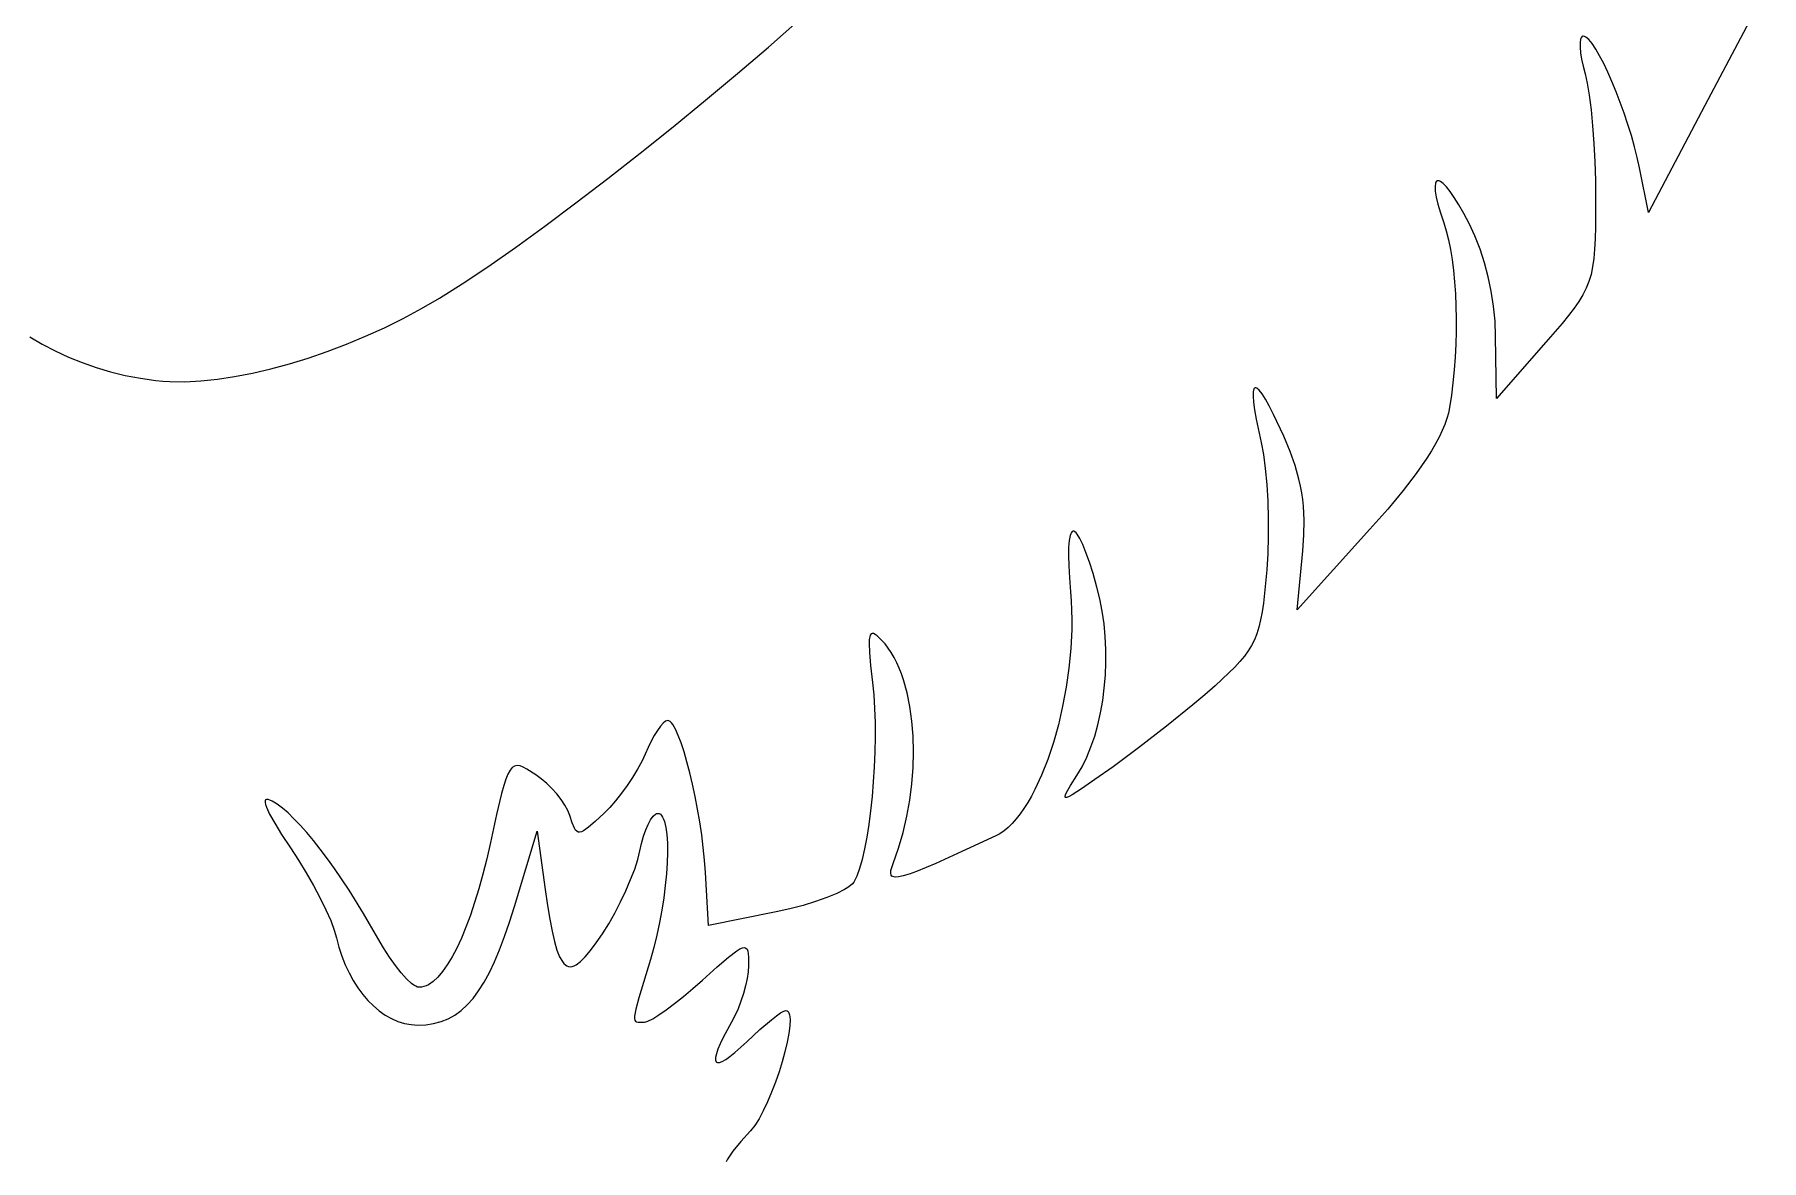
# Model space of a CAD drawing. Extents: x -29462 to 42578, y -23213 to 32194.
# Drawn here: x 22346 to 23357, y 29549 to 30208 of the extents above; entities that cross this region are included whole.
import ezdxf

# ---------------------------------------------------------------- set-up
doc = ezdxf.new("R2010")
doc.units = 0

msp = doc.modelspace()

# ---------------------------------------------------------------- linework, layer by layer
at = {"layer": 'Layer 1'}
for p, q in [((23357.4239, 30229.744365), (23324.2937, 30166.928865)), ((22775.712289, 30201.075987), (22793.014896, 30216.208542)), ((23252.103915, 30207.073291), (23251.754429, 30206.527555)), ((23252.531492, 30207.409035), (23252.103915, 30207.073291)), ((23253.0377, 30207.523465), (23252.531492, 30207.409035)), ((23253.753655, 30207.392372), (23253.0377, 30207.523465)), ((23254.535855, 30207.006276), (23253.753655, 30207.392372)), ((23256.280593, 30205.512182), (23254.535855, 30207.006276)), ((22757.589627, 30185.602731), (22775.712289, 30201.075987)), ((23251.169136, 30203.743607), (23251.15953, 30201.045237)), ((23251.15953, 30201.045237), (23251.449371, 30197.778609)), ((23251.482496, 30205.783148), (23251.169136, 30203.743607)), ((23251.449371, 30197.778609), (23252.034352, 30194.03429)), ((23251.754429, 30206.527555), (23251.482496, 30205.783148)), ((23258.235124, 30203.12739), (23256.280593, 30205.512182)), ((23260.362658, 30199.938107), (23258.235124, 30203.12739)), ((23262.626407, 30196.030542), (23260.362658, 30199.938107)), ((23252.034352, 30194.03429), (23252.910167, 30189.902853)), ((23252.910167, 30189.902853), (23254.07251, 30185.474865)), ((23264.98958, 30191.490902), (23262.626407, 30196.030542)), ((23267.415387, 30186.405395), (23264.98958, 30191.490902)), ((22738.881918, 30169.978989), (22757.589627, 30185.602731)), ((23254.07251, 30185.474865), (23255.340454, 30180.006797)), ((23255.340454, 30180.006797), (23256.519354, 30172.894229)), ((23269.867039, 30180.860227), (23267.415387, 30186.405395)), ((23272.307746, 30174.941609), (23269.867039, 30180.860227)), ((22719.82417, 30154.394979), (22738.881918, 30169.978989)), ((23256.519354, 30172.894229), (23257.583332, 30164.436351)), ((23274.700718, 30168.735745), (23272.307746, 30174.941609)), ((23277.009166, 30162.328845), (23274.700718, 30168.735745)), ((23324.2937, 30166.928865), (23291.1635, 30104.113365)), ((23257.583332, 30164.436351), (23258.506514, 30154.932352)), ((23279.1963, 30155.807117), (23277.009166, 30162.328845)), ((22700.651388, 30139.040919), (22719.82417, 30154.394979)), ((23258.506514, 30154.932352), (23259.263022, 30144.681425)), ((23281.22533, 30149.256766), (23279.1963, 30155.807117)), ((23283.059466, 30142.764003), (23281.22533, 30149.256766)), ((22681.598582, 30124.107027), (22700.651388, 30139.040919)), ((23259.263022, 30144.681425), (23259.826982, 30133.982757)), ((23284.66192, 30136.415033), (23283.059466, 30142.764003)), ((23285.9959, 30130.296065), (23284.66192, 30136.415033)), ((23259.826982, 30133.982757), (23260.172517, 30123.135541)), ((23291.1635, 30104.113365), (23285.9959, 30130.296065)), ((22662.900758, 30109.783521), (22681.598582, 30124.107027)), ((23166.442615, 30121.336028), (23166.198682, 30119.418953)), ((23166.198682, 30119.418953), (23166.348013, 30116.723161)), ((23166.348013, 30116.723161), (23166.910453, 30113.248106)), ((23166.705855, 30122.002717), (23166.442615, 30121.336028)), ((23167.05997, 30122.474931), (23166.705855, 30122.002717)), ((23167.502481, 30122.752739), (23167.05997, 30122.474931)), ((23168.030905, 30122.836208), (23167.502481, 30122.752739)), ((23168.642765, 30122.725408), (23168.030905, 30122.836208)), ((23169.335578, 30122.420405), (23168.642765, 30122.725408)), ((23170.954145, 30121.228068), (23169.335578, 30122.420405)), ((23172.866763, 30119.259741), (23170.954145, 30121.228068)), ((23175.053591, 30116.51597), (23172.866763, 30119.259741)), ((23177.494786, 30112.997302), (23175.053591, 30116.51597)), ((23260.172517, 30123.135541), (23260.27375, 30112.438965)), ((22644.792924, 30096.260617), (22662.900758, 30109.783521)), ((23166.910453, 30113.248106), (23167.905842, 30108.993244)), ((23167.905842, 30108.993244), (23169.354025, 30103.958027)), ((23180.170505, 30108.704281), (23177.494786, 30112.997302)), ((23183.060904, 30103.637454), (23180.170505, 30108.704281)), ((23260.27375, 30112.438965), (23260.150213, 30095.734416)), ((22627.510087, 30083.728533), (22644.792924, 30096.260617)), ((23169.354025, 30103.958027), (23171.274843, 30098.141911)), ((23171.274843, 30098.141911), (23172.740422, 30093.446837)), ((23186.146143, 30097.797365), (23183.060904, 30103.637454)), ((23189.568007, 30090.501362), (23186.146143, 30097.797365)), ((23260.150213, 30095.734416), (23259.976132, 30088.80977)), ((23172.740422, 30093.446837), (23174.045888, 30088.257406)), ((23174.045888, 30088.257406), (23175.189828, 30082.620423)), ((23192.595885, 30082.817779), (23189.568007, 30090.501362)), ((23259.976132, 30088.80977), (23259.672954, 30082.68007)), ((22611.287254, 30072.377487), (22627.510087, 30083.728533)), ((23175.189828, 30082.620423), (23176.170833, 30076.582694)), ((23176.170833, 30076.582694), (23176.987489, 30070.191024)), ((23195.215797, 30074.804592), (23192.595885, 30082.817779)), ((23259.200012, 30077.22771), (23258.516639, 30072.335086)), ((23259.672954, 30082.68007), (23259.200012, 30077.22771)), ((22596.359434, 30062.397696), (22611.287254, 30072.377487)), ((23176.987489, 30070.191024), (23177.638385, 30063.492219)), ((23197.413761, 30066.519777), (23195.215797, 30074.804592)), ((23199.175798, 30058.021311), (23197.413761, 30066.519777)), ((23257.58217, 30067.884594), (23256.355936, 30063.758627)), ((23258.516639, 30072.335086), (23257.58217, 30067.884594)), ((22582.961632, 30053.979379), (22596.359434, 30062.397696)), ((23177.638385, 30063.492219), (23178.12211, 30056.533083)), ((23178.12211, 30056.533083), (23178.437252, 30049.360423)), ((23200.487928, 30049.36717), (23199.175798, 30058.021311)), ((23252.865509, 30056.009855), (23250.519983, 30052.151838)), ((23254.797271, 30059.839583), (23252.865509, 30056.009855)), ((23256.355936, 30063.758627), (23254.797271, 30059.839583)), ((22561.702124, 30042.136454), (22572.458654, 30047.891873)), ((22572.458654, 30047.891873), (22582.961632, 30053.979379)), ((23178.437252, 30049.360423), (23178.582399, 30042.021045)), ((23201.33617, 30040.615329), (23200.487928, 30049.36717)), ((23247.720025, 30048.147929), (23244.42497, 30043.880522)), ((23250.519983, 30052.151838), (23247.720025, 30048.147929)), ((22539.65957, 30031.688849), (22550.749832, 30036.729866)), ((22550.749832, 30036.729866), (22561.702124, 30042.136454)), ((23178.582399, 30042.021045), (23178.55614, 30034.561752)), ((23201.706543, 30031.823765), (23201.33617, 30040.615329)), ((23240.59415, 30039.232012), (23231.16255, 30028.321265)), ((23244.42497, 30043.880522), (23240.59415, 30039.232012)), ((22343.063722, 30031.266249), (22350.332982, 30027.014774)), ((22350.332982, 30027.014774), (22357.857554, 30023.090171)), ((22517.296296, 30022.770504), (22528.489127, 30027.030148)), ((22528.489127, 30027.030148), (22539.65957, 30031.688849)), ((23178.357063, 30027.029351), (23177.983757, 30019.470647)), ((23178.55614, 30034.561752), (23178.357063, 30027.029351)), ((23202.22395, 29995.248365), (23201.706543, 30031.823765)), ((23231.16255, 30028.321265), (23202.22395, 29995.248365)), ((22357.857554, 30023.090171), (22365.627584, 30019.504764)), ((22365.627584, 30019.504764), (22373.63322, 30016.270877)), ((22373.63322, 30016.270877), (22381.864609, 30013.400834)), ((22484.161381, 30012.553341), (22495.074632, 30015.515358)), ((22495.074632, 30015.515358), (22506.138867, 30018.926659)), ((22506.138867, 30018.926659), (22517.296296, 30022.770504)), ((23177.983757, 30019.470647), (23177.434809, 30011.932446)), ((22381.864609, 30013.400834), (22390.311897, 30010.906958)), ((22390.311897, 30010.906958), (22398.965233, 30008.801575)), ((22398.965233, 30008.801575), (22407.814762, 30007.097007)), ((22407.814762, 30007.097007), (22416.850632, 30005.805579)), ((22416.850632, 30005.805579), (22420.896686, 30005.407837)), ((22420.896686, 30005.407837), (22425.088844, 30005.153809)), ((22425.088844, 30005.153809), (22433.882577, 30005.068522)), ((22433.882577, 30005.068522), (22443.174041, 30005.532976)), ((22443.174041, 30005.532976), (22452.905445, 30006.530427)), ((22452.905445, 30006.530427), (22463.018996, 30008.044133)), ((22463.018996, 30008.044133), (22473.456905, 30010.057352)), ((22473.456905, 30010.057352), (22484.161381, 30012.553341)), ((23177.434809, 30011.932446), (23176.708809, 30004.461552)), ((23059.704104, 29999.177055), (23059.630706, 29996.576721)), ((23059.630706, 29996.576721), (23059.887234, 29993.034249)), ((23060.102811, 30000.833991), (23059.704104, 29999.177055)), ((23060.422712, 30001.308291), (23060.102811, 30000.833991)), ((23060.82221, 30001.546268), (23060.422712, 30001.308291)), ((23061.300728, 30001.547767), (23060.82221, 30001.546268)), ((23061.857687, 30001.312628), (23061.300728, 30001.547767)), ((23063.204625, 30000.131809), (23061.857687, 30001.312628)), ((23064.858407, 29998.002553), (23063.204625, 30000.131809)), ((23066.814418, 29994.923599), (23064.858407, 29998.002553)), ((23069.068041, 29990.893688), (23066.814418, 29994.923599)), ((23175.804344, 29997.104772), (23174.720003, 29989.908911)), ((23176.708809, 30004.461552), (23175.804344, 29997.104772)), ((23059.887234, 29993.034249), (23060.478303, 29988.550898)), ((23060.478303, 29988.550898), (23061.408531, 29983.127928)), ((23071.614661, 29985.91156), (23069.068041, 29990.893688)), ((23077.568423, 29973.085611), (23071.614661, 29985.91156)), ((23174.069304, 29986.738227), (23173.142154, 29983.434564)), ((23174.720003, 29989.908911), (23174.069304, 29986.738227)), ((23061.408531, 29983.127928), (23064.304923, 29969.468171)), ((23170.436802, 29976.395673), (23168.647747, 29972.644134)), ((23171.933129, 29979.989765), (23170.436802, 29976.395673)), ((23173.142154, 29983.434564), (23171.933129, 29979.989765)), ((23064.304923, 29969.468171), (23065.644333, 29962.459842)), ((23081.256202, 29964.238466), (23077.568423, 29973.085611)), ((23084.224487, 29955.911252), (23081.256202, 29964.238466)), ((23164.169754, 29964.636084), (23161.469963, 29960.363261)), ((23166.56054, 29968.726989), (23164.169754, 29964.636084)), ((23168.647747, 29972.644134), (23166.56054, 29968.726989)), ((23065.644333, 29962.459842), (23066.74891, 29954.177599)), ((23066.74891, 29954.177599), (23067.604194, 29944.927692)), ((23086.505114, 29947.908248), (23084.224487, 29955.911252)), ((23161.469963, 29960.363261), (23155.121666, 29951.239239)), ((23067.604194, 29944.927692), (23068.195725, 29935.016371)), ((23087.397504, 29943.967163), (23086.505114, 29947.908248)), ((23088.129918, 29940.033736), (23087.397504, 29943.967163)), ((23155.121666, 29951.239239), (23147.472244, 29941.289673)), ((23068.195725, 29935.016371), (23068.509045, 29924.749888)), ((23088.706336, 29936.083502), (23088.129918, 29940.033736)), ((23089.130736, 29932.091996), (23088.706336, 29936.083502)), ((23147.472244, 29941.289673), (23138.478292, 29930.449314)), ((23068.509045, 29924.749888), (23068.529695, 29914.434493)), ((23089.539402, 29923.887308), (23089.130736, 29932.091996)), ((23089.387752, 29915.223953), (23089.539402, 29923.887308)), ((23138.478292, 29930.449314), (23128.096403, 29918.652911)), ((22952.430385, 29914.981396), (22951.88955, 29912.134539)), ((22952.781242, 29916.006605), (22952.430385, 29914.981396)), ((22953.184283, 29916.766078), (22952.781242, 29916.006605)), ((22953.638428, 29917.259623), (22953.184283, 29916.766078)), ((22954.142593, 29917.487046), (22953.638428, 29917.259623)), ((22954.695698, 29917.448155), (22954.142593, 29917.487046)), ((22955.296662, 29917.142758), (22954.695698, 29917.448155)), ((22955.944402, 29916.570662), (22955.296662, 29917.142758)), ((22956.637838, 29915.731675), (22955.944402, 29916.570662)), ((22958.15747, 29913.252254), (22956.637838, 29915.731675)), ((23068.529695, 29914.434493), (23068.243214, 29904.376437)), ((23128.096403, 29918.652911), (23085.377403, 29871.340511)), ((23088.707623, 29905.906211), (23089.387752, 29915.223953)), ((22951.57043, 29908.227049), (22951.481678, 29903.260467)), ((22951.88955, 29912.134539), (22951.57043, 29908.227049)), ((22959.846905, 29909.702955), (22958.15747, 29913.252254)), ((22961.697492, 29905.082239), (22959.846905, 29909.702955)), ((22963.700579, 29899.388563), (22961.697492, 29905.082239)), ((23068.243214, 29904.376437), (23067.635143, 29894.881971)), ((23085.377403, 29871.340511), (23088.707623, 29905.906211)), ((22951.481678, 29903.260467), (22951.631945, 29897.236332)), ((22951.631945, 29897.236332), (22952.029882, 29890.156187)), ((22965.847513, 29892.620387), (22963.700579, 29899.388563)), ((23067.635143, 29894.881971), (23066.342827, 29881.166147)), ((22952.029882, 29890.156187), (22952.684143, 29882.021571)), ((22968.129643, 29884.776171), (22965.847513, 29892.620387)), ((22969.874651, 29877.784726), (22968.129643, 29884.776171)), ((22952.684143, 29882.021571), (22953.088617, 29876.625772)), ((22953.088617, 29876.625772), (22953.33503, 29871.1469)), ((22971.266002, 29870.581834), (22969.874651, 29877.784726)), ((23065.649627, 29875.364895), (23064.87983, 29870.166169)), ((23066.342827, 29881.166147), (23065.649627, 29875.364895)), ((22953.33503, 29871.1469), (22953.427747, 29865.599228)), ((22953.427747, 29865.599228), (22953.371131, 29859.997025)), ((22972.308706, 29863.215391), (22971.266002, 29870.581834)), ((22973.007771, 29855.733293), (22972.308706, 29863.215391)), ((23063.99951, 29865.493536), (23062.974739, 29861.270559)), ((23064.87983, 29870.166169), (23063.99951, 29865.493536)), ((22834.808358, 29854.002268), (22834.719893, 29851.980529)), ((22835.028085, 29855.55816), (22834.808358, 29854.002268)), ((22835.383473, 29856.668871), (22835.028085, 29855.55816)), ((22835.87892, 29857.355066), (22835.383473, 29856.668871)), ((22836.518825, 29857.637412), (22835.87892, 29857.355066)), ((22837.307586, 29857.536572), (22836.518825, 29857.637412)), ((22838.249602, 29857.073213), (22837.307586, 29857.536572)), ((22839.349271, 29856.267999), (22838.249602, 29857.073213)), ((22842.039163, 29853.714671), (22839.349271, 29856.267999)), ((22844.033473, 29851.477375), (22842.039163, 29853.714671)), ((22953.371131, 29859.997025), (22952.827357, 29848.68611)), ((22973.368208, 29848.183436), (22973.007771, 29855.733293)), ((23060.356138, 29853.867833), (23058.694454, 29850.535215)), ((23061.771591, 29857.420803), (23060.356138, 29853.867833)), ((23062.974739, 29861.270559), (23061.771591, 29857.420803)), ((22834.719893, 29851.980529), (22834.919156, 29846.456853)), ((22834.919156, 29846.456853), (22835.590685, 29838.821808)), ((22845.917684, 29849.024577), (22844.033473, 29851.477375)), ((22847.691308, 29846.365878), (22845.917684, 29849.024577)), ((22849.353852, 29843.51088), (22847.691308, 29846.365878)), ((22850.904826, 29840.469187), (22849.353852, 29843.51088)), ((22952.827357, 29848.68611), (22951.738618, 29837.328324)), ((22973.395026, 29840.613716), (22973.368208, 29848.183436)), ((23054.496686, 29844.225292), (23051.892748, 29841.095116)), ((23056.752613, 29847.346513), (23054.496686, 29844.225292)), ((23058.694454, 29850.535215), (23056.752613, 29847.346513)), ((22835.590685, 29838.821808), (22836.699293, 29828.910071)), ((22852.343739, 29837.250399), (22850.904826, 29840.469187)), ((22853.670101, 29833.86412), (22852.343739, 29837.250399)), ((22854.88342, 29830.319951), (22853.670101, 29833.86412)), ((22951.738618, 29837.328324), (22950.139825, 29826.037833)), ((22972.467843, 29825.606271), (22973.093235, 29833.072029)), ((22973.093235, 29833.072029), (22973.395026, 29840.613716)), ((23045.50513, 29834.502163), (23037.318343, 29826.956171)), ((23048.906871, 29837.879552), (23045.50513, 29834.502163)), ((23051.892748, 29841.095116), (23048.906871, 29837.879552)), ((22836.699293, 29828.910071), (22837.41577, 29821.55096)), ((22856.96897, 29822.796353), (22854.88342, 29830.319951)), ((22858.596462, 29814.756422), (22856.96897, 29822.796353)), ((22950.139825, 29826.037833), (22948.065889, 29814.928803)), ((22971.523861, 29818.264338), (22972.467843, 29825.606271)), ((23037.318343, 29826.956171), (23031.311475, 29821.695936)), ((22837.41577, 29821.55096), (22837.897705, 29813.684174)), ((22837.897705, 29813.684174), (22838.155406, 29805.419902)), ((22859.761971, 29806.276976), (22858.596462, 29814.756422)), ((22948.065889, 29814.928803), (22945.551719, 29804.115402)), ((22970.266297, 29811.094126), (22971.523861, 29818.264338)), ((23024.399041, 29815.856188), (23008.835755, 29803.215358)), ((23031.311475, 29821.695936), (23024.399041, 29815.856188)), ((22712.453751, 29803.183995), (22710.698739, 29800.76499)), ((22714.074618, 29805.012987), (22712.453751, 29803.183995)), ((22715.506628, 29806.170284), (22714.074618, 29805.012987)), ((22716.134712, 29806.47152), (22715.506628, 29806.170284)), ((22716.695063, 29806.574201), (22716.134712, 29806.47152)), ((22717.382837, 29806.424323), (22716.695063, 29806.574201)), ((22718.101095, 29805.982823), (22717.382837, 29806.424323)), ((22718.846809, 29805.261897), (22718.101095, 29805.982823)), ((22719.616949, 29804.273742), (22718.846809, 29805.261897)), ((22721.218396, 29801.544541), (22719.616949, 29804.273742)), ((22838.155406, 29805.419902), (22838.199179, 29796.868332)), ((22860.46157, 29797.434833), (22859.761971, 29806.276976)), ((22945.551719, 29804.115402), (22942.632227, 29793.711796)), ((22966.830465, 29797.460449), (22968.700162, 29804.143531)), ((22968.700162, 29804.143531), (22970.266297, 29811.094126)), ((23008.835755, 29803.215358), (22992.585038, 29790.588085)), ((22707.005147, 29794.483673), (22705.175996, 29790.784727)), ((22708.8643, 29797.837655), (22707.005147, 29794.483673)), ((22710.698739, 29800.76499), (22708.8643, 29797.837655)), ((22722.881204, 29797.892801), (22721.218396, 29801.544541)), ((22724.581143, 29793.416103), (22722.881204, 29797.892801)), ((22726.293984, 29788.212028), (22724.581143, 29793.416103)), ((22838.199179, 29796.868332), (22838.039332, 29788.139654)), ((22860.691335, 29788.30681), (22860.46157, 29797.434833)), ((22942.632227, 29793.711796), (22939.342322, 29783.832152)), ((22964.662215, 29791.092776), (22966.830465, 29797.460449)), ((22701.466842, 29782.561394), (22699.008345, 29778.004179)), ((22703.431563, 29786.822501), (22701.466842, 29782.561394)), ((22705.175996, 29790.784727), (22703.431563, 29786.822501)), ((22727.995495, 29782.378159), (22726.293984, 29788.212028)), ((22729.661447, 29776.012076), (22727.995495, 29782.378159)), ((22838.039332, 29788.139654), (22837.686173, 29779.344056)), ((22860.447339, 29778.969725), (22860.691335, 29788.30681)), ((22939.342322, 29783.832152), (22935.716917, 29774.590635)), ((22959.450094, 29779.495241), (22962.200422, 29785.088408)), ((22962.200422, 29785.088408), (22964.662215, 29791.092776)), ((22992.585038, 29790.588085), (22977.603443, 29779.528771)), ((22621.920701, 29772.249164), (22620.69133, 29768.433947)), ((22623.129102, 29775.244143), (22621.920701, 29772.249164)), ((22624.355013, 29777.476668), (22623.129102, 29775.244143)), ((22625.636916, 29779.004526), (22624.355013, 29777.476668)), ((22627.013293, 29779.8855), (22625.636916, 29779.004526)), ((22628.522626, 29780.177375), (22627.013293, 29779.8855)), ((22630.203394, 29779.937936), (22628.522626, 29780.177375)), ((22632.094081, 29779.224967), (22630.203394, 29779.937936)), ((22634.233167, 29778.096253), (22632.094081, 29779.224967)), ((22639.410463, 29774.822731), (22634.233167, 29778.096253)), ((22642.640887, 29772.485724), (22639.410463, 29774.822731)), ((22645.822208, 29769.769544), (22642.640887, 29772.485724)), ((22696.155046, 29773.291419), (22693.005922, 29768.563676)), ((22699.008345, 29778.004179), (22696.155046, 29773.291419)), ((22731.267608, 29769.211361), (22729.661447, 29776.012076)), ((22837.686173, 29779.344056), (22837.150008, 29770.591728)), ((22859.725657, 29769.500394), (22860.447339, 29778.969725)), ((22935.716917, 29774.590635), (22931.79092, 29766.101415)), ((22952.650115, 29768.476322), (22956.416243, 29774.361171)), ((22956.416243, 29774.361171), (22959.450094, 29779.495241)), ((22966.949297, 29771.968403), (22959.037141, 29766.493188)), ((22977.603443, 29779.528771), (22966.949297, 29771.968403)), ((22619.402507, 29763.740708), (22616.492578, 29751.489023)), ((22620.69133, 29768.433947), (22619.402507, 29763.740708)), ((22648.873273, 29766.772125), (22645.822208, 29769.769544)), ((22651.712932, 29763.5914), (22648.873273, 29766.772125)), ((22654.260032, 29760.325304), (22651.712932, 29763.5914)), ((22689.659946, 29763.961511), (22686.216094, 29759.625485)), ((22693.005922, 29768.563676), (22689.659946, 29763.961511)), ((22732.789749, 29762.073596), (22731.267608, 29769.211361)), ((22734.203639, 29754.696361), (22732.789749, 29762.073596)), ((22836.441145, 29761.992858), (22835.569892, 29753.657636)), ((22837.150008, 29770.591728), (22836.441145, 29761.992858)), ((22858.522362, 29759.975635), (22859.725657, 29769.500394)), ((22929.72611, 29762.174592), (22927.599243, 29758.478655)), ((22931.79092, 29766.101415), (22929.72611, 29762.174592)), ((22949.479442, 29762.030438), (22949.655876, 29762.959306)), ((22949.561267, 29761.740508), (22949.479442, 29762.030438)), ((22949.655876, 29762.959306), (22950.262076, 29764.34781)), ((22950.262076, 29764.34781), (22952.650115, 29768.476322)), ((22951.812882, 29762.070148), (22950.52953, 29761.579008)), ((22953.639658, 29763.048324), (22951.812882, 29762.070148)), ((22959.037141, 29766.493188), (22953.639658, 29763.048324)), ((22480.859503, 29759.49377), (22480.837907, 29758.586229)), ((22480.837907, 29758.586229), (22481.090506, 29757.362617)), ((22481.155008, 29760.086077), (22480.859503, 29759.49377)), ((22481.090506, 29757.362617), (22481.617588, 29755.822096)), ((22481.724133, 29760.363989), (22481.155008, 29760.086077)), ((22481.617588, 29755.822096), (22483.496347, 29751.786973)), ((22482.566592, 29760.328343), (22481.724133, 29760.363989)), ((22483.682098, 29759.979978), (22482.566592, 29760.328343)), ((22483.496347, 29751.786973), (22486.476481, 29746.474158)), ((22485.070363, 29759.319731), (22483.682098, 29759.979978)), ((22487.913849, 29757.574035), (22485.070363, 29759.319731)), ((22490.992549, 29755.265286), (22487.913849, 29757.574035)), ((22494.285244, 29752.420879), (22490.992549, 29755.265286)), ((22497.770716, 29749.068212), (22494.285244, 29752.420879)), ((22656.433422, 29757.071771), (22654.260032, 29760.325304)), ((22658.151949, 29753.928735), (22656.433422, 29757.071771)), ((22659.334463, 29750.994131), (22658.151949, 29753.928735)), ((22679.430663, 29752.314101), (22674.272421, 29747.511009)), ((22682.773342, 29755.696162), (22679.430663, 29752.314101)), ((22686.216094, 29759.625485), (22682.773342, 29755.696162)), ((22708.126539, 29750.463372), (22709.497119, 29751.750594)), ((22709.497119, 29751.750594), (22710.152557, 29752.08558)), ((22710.152557, 29752.08558), (22710.781063, 29752.199731)), ((22710.781063, 29752.199731), (22711.622785, 29752.05847)), ((22711.622785, 29752.05847), (22712.39623, 29751.642133)), ((22735.485048, 29747.177238), (22734.203639, 29754.696361)), ((22835.569892, 29753.657636), (22834.546555, 29745.69625)), ((22856.833529, 29750.472266), (22858.522362, 29759.975635)), ((22923.176796, 29751.836525), (22920.889944, 29748.918872)), ((22925.414684, 29755.027876), (22923.176796, 29751.836525)), ((22927.599243, 29758.478655), (22925.414684, 29755.027876)), ((22949.761189, 29761.568055), (22949.561267, 29761.740508)), ((22950.52953, 29761.579008), (22949.761189, 29761.568055)), ((22486.476481, 29746.474158), (22490.560287, 29739.876945)), ((22501.427748, 29745.23468), (22497.770716, 29749.068212)), ((22505.23512, 29740.947679), (22501.427748, 29745.23468)), ((22616.492578, 29751.489023), (22612.883063, 29735.031831)), ((22626.950563, 29697.652731), (22640.271463, 29741.692231)), ((22640.271463, 29741.692231), (22644.979863, 29707.528431)), ((22660.777444, 29746.614471), (22659.334463, 29750.994131)), ((22662.075246, 29743.506587), (22660.777444, 29746.614471)), ((22662.740114, 29742.433733), (22662.075246, 29743.506587)), ((22663.453178, 29741.683828), (22662.740114, 29742.433733)), ((22664.242602, 29741.258542), (22663.453178, 29741.683828)), ((22667.350675, 29741.947078), (22666.163187, 29741.388498)), ((22668.727179, 29742.836951), (22667.350675, 29741.947078)), ((22670.320861, 29744.059784), (22668.727179, 29742.836951)), ((22674.272421, 29747.511009), (22670.320861, 29744.059784)), ((22702.621486, 29738.743803), (22703.916796, 29742.47828)), ((22703.916796, 29742.47828), (22705.294195, 29745.736706)), ((22705.294195, 29745.736706), (22706.711504, 29748.428573)), ((22706.711504, 29748.428573), (22708.126539, 29750.463372)), ((22712.39623, 29751.642133), (22713.10195, 29750.961892)), ((22713.10195, 29750.961892), (22713.740497, 29750.028916)), ((22713.740497, 29750.028916), (22714.312424, 29748.854375)), ((22714.312424, 29748.854375), (22714.818282, 29747.44944)), ((22714.818282, 29747.44944), (22715.634001, 29743.99307)), ((22715.634001, 29743.99307), (22716.192072, 29739.749168)), ((22736.609745, 29739.61381), (22735.485048, 29747.177238)), ((22834.546555, 29745.69625), (22833.381442, 29738.218889)), ((22854.655232, 29741.067104), (22856.833529, 29750.472266)), ((22913.779236, 29741.950816), (22911.340162, 29740.270667)), ((22916.1868, 29743.961747), (22913.779236, 29741.950816)), ((22918.55849, 29746.289189), (22916.1868, 29743.961747)), ((22920.889944, 29748.918872), (22918.55849, 29746.289189)), ((22490.560287, 29739.876945), (22495.750063, 29731.988631)), ((22495.750063, 29731.988631), (22500.405417, 29724.816058)), ((22509.171614, 29736.234606), (22505.23512, 29740.947679)), ((22513.216013, 29731.122856), (22509.171614, 29736.234606)), ((22612.883063, 29735.031831), (22610.723749, 29725.571236)), ((22665.13655, 29741.159542), (22664.242602, 29741.258542)), ((22666.163187, 29741.388498), (22665.13655, 29741.159542)), ((22700.445863, 29730.208731), (22701.450448, 29734.623784)), ((22701.450448, 29734.623784), (22702.621486, 29738.743803)), ((22716.192072, 29739.749168), (22716.496912, 29734.807096)), ((22716.496912, 29734.807096), (22716.55294, 29729.256217)), ((22737.5535, 29732.103656), (22736.609745, 29739.61381)), ((22738.292083, 29724.74436), (22737.5535, 29732.103656)), ((22833.381442, 29738.218889), (22832.084861, 29731.335741)), ((22848.814543, 29722.858671), (22851.983545, 29731.836967)), ((22851.983545, 29731.836967), (22854.655232, 29741.067104)), ((22908.873943, 29738.935571), (22889.058906, 29729.750542)), ((22911.340162, 29740.270667), (22908.873943, 29738.935571)), ((22500.405417, 29724.816058), (22504.91648, 29717.380512)), ((22517.347098, 29725.639826), (22513.216013, 29731.122856)), ((22521.54365, 29719.812911), (22517.347098, 29725.639826)), ((22610.723749, 29725.571236), (22608.454459, 29716.566007)), ((22697.35762, 29719.581092), (22699.205886, 29725.252477)), ((22699.205886, 29725.252477), (22700.445863, 29730.208731)), ((22716.364572, 29723.185893), (22715.936226, 29716.685489)), ((22716.55294, 29729.256217), (22716.364572, 29723.185893)), ((22738.801263, 29717.633501), (22738.292083, 29724.74436)), ((22830.667118, 29725.156997), (22829.138521, 29719.792845)), ((22832.084861, 29731.335741), (22830.667118, 29725.156997)), ((22847.995756, 29720.561081), (22848.814543, 29722.858671)), ((22873.755216, 29722.882254), (22862.465431, 29718.197397)), ((22889.058906, 29729.750542), (22873.755216, 29722.882254)), ((22504.91648, 29717.380512), (22509.17225, 29709.897913)), ((22530.048285, 29707.237012), (22521.54365, 29719.812911)), ((22608.454459, 29716.566007), (22606.085811, 29708.037532)), ((22692.194648, 29706.889743), (22694.990671, 29713.39378)), ((22694.990671, 29713.39378), (22697.35762, 29719.581092)), ((22715.936226, 29716.685489), (22715.272319, 29709.844365)), ((22740.523993, 29686.513001), (22738.801263, 29717.633501)), ((22825.789993, 29711.949071), (22824.982976, 29710.935599)), ((22827.509377, 29715.353473), (22825.789993, 29711.949071)), ((22829.138521, 29719.792845), (22827.509377, 29715.353473)), ((22847.378835, 29717.070229), (22847.49646, 29718.626046)), ((22847.705063, 29715.910294), (22847.378835, 29717.070229)), ((22847.49646, 29718.626046), (22847.995756, 29720.561081)), ((22848.054053, 29715.483991), (22847.705063, 29715.910294)), ((22848.537324, 29715.162906), (22848.054053, 29715.483991)), ((22849.937797, 29714.844728), (22848.537324, 29715.162906)), ((22851.968665, 29714.972424), (22849.937797, 29714.844728)), ((22854.692105, 29715.562658), (22851.968665, 29714.972424)), ((22858.170301, 29716.632095), (22854.692105, 29715.562658)), ((22862.465431, 29718.197397), (22858.170301, 29716.632095)), ((22509.17225, 29709.897913), (22513.061725, 29702.584181)), ((22513.061725, 29702.584181), (22516.473906, 29695.655236)), ((22538.560171, 29693.614329), (22530.048285, 29707.237012)), ((22606.085811, 29708.037532), (22603.628422, 29700.007197)), ((22644.979863, 29707.528431), (22646.316003, 29698.284683)), ((22689.059158, 29700.268187), (22692.194648, 29706.889743)), ((22714.377269, 29702.751885), (22713.255493, 29695.497411)), ((22715.272319, 29709.844365), (22714.377269, 29702.751885)), ((22809.964124, 29702.867093), (22803.362411, 29700.518511)), ((22815.694696, 29705.256399), (22809.964124, 29702.867093)), ((22820.367169, 29707.614468), (22815.694696, 29705.256399)), ((22822.248195, 29708.759303), (22820.367169, 29707.614468)), ((22823.794587, 29709.869345), (22822.248195, 29708.759303)), ((22824.982976, 29710.935599), (22823.794587, 29709.869345)), ((22516.473906, 29695.655236), (22519.29779, 29689.327)), ((22546.909563, 29679.164031), (22538.560171, 29693.614329)), ((22601.092911, 29692.496387), (22598.489894, 29685.526491)), ((22603.628422, 29700.007197), (22601.092911, 29692.496387)), ((22624.062503, 29688.472772), (22626.950563, 29697.652731)), ((22646.316003, 29698.284683), (22647.644442, 29690.142093)), ((22682.128208, 29687.469327), (22685.673809, 29693.728314)), ((22685.673809, 29693.728314), (22689.059158, 29700.268187)), ((22713.255493, 29695.497411), (22711.91141, 29688.170306)), ((22780.199993, 29694.436671), (22740.523993, 29686.513001)), ((22788.293389, 29696.231342), (22780.199993, 29694.436671)), ((22796.076514, 29698.282608), (22788.293389, 29696.231342)), ((22803.362411, 29700.518511), (22796.076514, 29698.282608)), ((22519.29779, 29689.327), (22521.422376, 29683.815391)), ((22521.422376, 29683.815391), (22522.736663, 29679.336331)), ((22598.489894, 29685.526491), (22595.829989, 29679.118893)), ((22621.165614, 29680.033273), (22624.062503, 29688.472772)), ((22647.644442, 29690.142093), (22648.988535, 29683.082666)), ((22648.988535, 29683.082666), (22650.371633, 29677.088408)), ((22674.839221, 29676.306243), (22678.511963, 29681.690431)), ((22678.511963, 29681.690431), (22682.128208, 29687.469327)), ((22711.91141, 29688.170306), (22710.349435, 29680.859932)), ((22522.736663, 29679.336331), (22524.141972, 29673.848472)), ((22524.141972, 29673.848472), (22525.837958, 29668.577983)), ((22550.29559, 29673.362219), (22546.909563, 29679.164031)), ((22553.775182, 29667.949717), (22550.29559, 29673.362219)), ((22593.123813, 29673.294981), (22590.381984, 29668.076141)), ((22595.829989, 29679.118893), (22593.123813, 29673.294981)), ((22615.278185, 29665.293858), (22618.243106, 29672.313784)), ((22618.243106, 29672.313784), (22621.165614, 29680.033273)), ((22650.371633, 29677.088408), (22651.817092, 29672.141323)), ((22651.817092, 29672.141323), (22653.348264, 29668.223418)), ((22668.428126, 29668.103564), (22671.485727, 29671.771289)), ((22671.485727, 29671.771289), (22674.839221, 29676.306243)), ((22708.573987, 29673.655653), (22706.589483, 29666.646831)), ((22710.349435, 29680.859932), (22708.573987, 29673.655653)), ((22752.357712, 29667.940172), (22757.167829, 29671.618166)), ((22757.167829, 29671.618166), (22758.987378, 29672.73185)), ((22758.987378, 29672.73185), (22760.46301, 29673.376632)), ((22760.46301, 29673.376632), (22761.629543, 29673.563492)), ((22761.629543, 29673.563492), (22762.521794, 29673.303411)), ((22762.521794, 29673.303411), (22763.174578, 29672.607368)), ((22763.174578, 29672.607368), (22763.622715, 29671.486345)), ((22763.622715, 29671.486345), (22763.901021, 29669.95132)), ((22525.837958, 29668.577983), (22527.807077, 29663.543724)), ((22527.807077, 29663.543724), (22530.031785, 29658.764554)), ((22557.249502, 29663.044962), (22553.775182, 29667.949717)), ((22560.619714, 29658.766393), (22557.249502, 29663.044962)), ((22587.61512, 29663.483759), (22584.833837, 29659.539221)), ((22590.381984, 29668.076141), (22587.61512, 29663.483759)), ((22612.25406, 29658.953042), (22615.278185, 29665.293858)), ((22653.348264, 29668.223418), (22654.988503, 29665.316698)), ((22654.988503, 29665.316698), (22655.85682, 29664.236909)), ((22655.85682, 29664.236909), (22656.761162, 29663.403168)), ((22656.761162, 29663.403168), (22657.704447, 29662.813227)), ((22657.704447, 29662.813227), (22658.689594, 29662.464834)), ((22658.689594, 29662.464834), (22659.719523, 29662.355742)), ((22659.719523, 29662.355742), (22660.797153, 29662.483702)), ((22660.797153, 29662.483702), (22661.925403, 29662.846462)), ((22661.925403, 29662.846462), (22663.107193, 29663.441775)), ((22663.107193, 29663.441775), (22665.643066, 29665.321061)), ((22665.643066, 29665.321061), (22668.428126, 29668.103564)), ((22706.589483, 29666.646831), (22699.775471, 29644.06997)), ((22737.078523, 29654.474231), (22745.754122, 29662.254807)), ((22745.754122, 29662.254807), (22752.357712, 29667.940172)), ((22764.065123, 29662.972041), (22763.815225, 29659.394713)), ((22763.901021, 29669.95132), (22764.044313, 29668.013274)), ((22764.044313, 29668.013274), (22764.065123, 29662.972041)), ((22530.031785, 29658.764554), (22532.494541, 29654.259336)), ((22532.494541, 29654.259336), (22535.177801, 29650.04693)), ((22563.786982, 29655.232448), (22560.619714, 29658.766393)), ((22566.652471, 29652.561564), (22563.786982, 29655.232448)), ((22567.941161, 29651.586782), (22566.652471, 29652.561564)), ((22569.117343, 29650.872179), (22567.941161, 29651.586782)), ((22570.168662, 29650.43256), (22569.117343, 29650.872179)), ((22573.776874, 29650.667248), (22572.424321, 29650.379306)), ((22575.139094, 29651.143885), (22573.776874, 29650.667248)), ((22576.509655, 29651.806542), (22575.139094, 29651.143885)), ((22579.270487, 29653.679227), (22576.509655, 29651.806542)), ((22582.048754, 29656.263915), (22579.270487, 29653.679227)), ((22584.833837, 29659.539221), (22582.048754, 29656.263915)), ((22605.961028, 29648.226947), (22609.153938, 29653.270889)), ((22609.153938, 29653.270889), (22612.25406, 29658.953042)), ((22731.478059, 29649.537531), (22737.078523, 29654.474231)), ((22762.266233, 29651.084404), (22761.046783, 29646.622787)), ((22763.202321, 29655.38694), (22762.266233, 29651.084404)), ((22763.815225, 29659.394713), (22763.202321, 29655.38694)), ((22535.177801, 29650.04693), (22538.064022, 29646.146195)), ((22538.064022, 29646.146195), (22541.13566, 29642.575993)), ((22541.13566, 29642.575993), (22544.375175, 29639.355185)), ((22571.082763, 29650.282731), (22570.168662, 29650.43256)), ((22572.424321, 29650.379306), (22571.082763, 29650.282731)), ((22599.229675, 29639.971903), (22602.658538, 29643.800768)), ((22602.658538, 29643.800768), (22605.961028, 29648.226947)), ((22699.775471, 29644.06997), (22697.987918, 29637.483152)), ((22715.899374, 29637.118006), (22720.750175, 29640.758635)), ((22720.750175, 29640.758635), (22725.989173, 29644.932072)), ((22725.989173, 29644.932072), (22731.478059, 29649.537531)), ((22759.583793, 29642.137771), (22757.917085, 29637.765036)), ((22761.046783, 29646.622787), (22759.583793, 29642.137771)), ((22544.375175, 29639.355185), (22547.765021, 29636.502631)), ((22547.765021, 29636.502631), (22551.287656, 29634.037191)), ((22551.287656, 29634.037191), (22554.925537, 29631.977726)), ((22554.925537, 29631.977726), (22558.661121, 29630.343097)), ((22558.661121, 29630.343097), (22562.476866, 29629.152165)), ((22583.914654, 29630.220575), (22588.016929, 29631.864686)), ((22588.016929, 29631.864686), (22591.925662, 29634.024311)), ((22591.925662, 29634.024311), (22595.657647, 29636.7199)), ((22595.657647, 29636.7199), (22599.229675, 29639.971903)), ((22697.209988, 29633.308543), (22697.183223, 29631.956553)), ((22697.183223, 29631.956553), (22697.389172, 29631.004496)), ((22697.987918, 29637.483152), (22697.209988, 29633.308543)), ((22697.389172, 29631.004496), (22697.821274, 29630.384667)), ((22697.821274, 29630.384667), (22698.472962, 29630.029361)), ((22703.97546, 29630.026722), (22705.059244, 29630.400796)), ((22705.059244, 29630.400796), (22707.915599, 29631.838303)), ((22707.915599, 29631.838303), (22711.575079, 29634.110967)), ((22711.575079, 29634.110967), (22715.899374, 29637.118006)), ((22756.086481, 29633.640266), (22754.131803, 29629.899141)), ((22757.917085, 29637.765036), (22756.086481, 29633.640266)), ((22770.672038, 29625.505611), (22777.544763, 29631.311404)), ((22777.544763, 29631.311404), (22780.438233, 29633.54551)), ((22780.438233, 29633.54551), (22782.845263, 29635.233964)), ((22782.845263, 29635.233964), (22784.672468, 29636.301923)), ((22784.672468, 29636.301923), (22785.826463, 29636.674541)), ((22785.826463, 29636.674541), (22786.59957, 29636.512155)), ((22786.59957, 29636.512155), (22787.227999, 29636.037072)), ((22787.227999, 29636.037072), (22787.717062, 29635.267407)), ((22787.717062, 29635.267407), (22788.072073, 29634.22127)), ((22788.072073, 29634.22127), (22788.298344, 29632.916778)), ((22788.401186, 29631.372041), (22788.25784, 29627.634289)), ((22788.298344, 29632.916778), (22788.401186, 29631.372041)), ((22562.476866, 29629.152165), (22566.355227, 29628.423789)), ((22566.355227, 29628.423789), (22570.278663, 29628.176831)), ((22570.278663, 29628.176831), (22575.062313, 29628.397097)), ((22575.062313, 29628.397097), (22579.602046, 29629.071528)), ((22579.602046, 29629.071528), (22583.914654, 29630.220575)), ((22698.472962, 29630.029361), (22699.337675, 29629.87087)), ((22699.337675, 29629.87087), (22700.408849, 29629.841489)), ((22700.408849, 29629.841489), (22703.144323, 29629.899231)), ((22703.144323, 29629.899231), (22703.97546, 29630.026722)), ((22749.263333, 29620.896099), (22747.483631, 29617.185645)), ((22754.131803, 29629.899141), (22749.263333, 29620.896099)), ((22762.974163, 29618.415341), (22770.672038, 29625.505611)), ((22787.684533, 29623.152922), (22786.723768, 29618.072844)), ((22788.25784, 29627.634289), (22787.684533, 29623.152922)), ((22745.222148, 29611.362062), (22744.73591, 29609.255006)), ((22746.137312, 29614.006621), (22745.222148, 29611.362062)), ((22747.483631, 29617.185645), (22746.137312, 29614.006621)), ((22753.154969, 29609.810842), (22756.019909, 29612.113157)), ((22756.019909, 29612.113157), (22762.974163, 29618.415341)), ((22785.418045, 29612.538961), (22783.809865, 29606.696179)), ((22786.723768, 29618.072844), (22785.418045, 29612.538961)), ((22744.73591, 29609.255006), (22744.67637, 29607.688491)), ((22744.67637, 29607.688491), (22745.041298, 29606.665554)), ((22745.041298, 29606.665554), (22745.382242, 29606.358876)), ((22745.382242, 29606.358876), (22745.828467, 29606.189231)), ((22745.828467, 29606.189231), (22747.035647, 29606.262562)), ((22747.035647, 29606.262562), (22748.66061, 29606.888582)), ((22748.66061, 29606.888582), (22750.701127, 29608.07033)), ((22750.701127, 29608.07033), (22753.154969, 29609.810842)), ((22781.941729, 29600.689403), (22779.856137, 29594.66354)), ((22783.809865, 29606.696179), (22781.941729, 29600.689403)), ((22779.856137, 29594.66354), (22777.595591, 29588.763495)), ((22775.20259, 29583.134174), (22772.719636, 29577.920482)), ((22777.595591, 29588.763495), (22775.20259, 29583.134174)), ((22770.18923, 29573.267326), (22767.653872, 29569.31961)), ((22772.719636, 29577.920482), (22770.18923, 29573.267326)), ((22759.544841, 29559.94275), (22754.943213, 29554.208185)), ((22765.156063, 29566.222241), (22759.544841, 29559.94275)), ((22767.653872, 29569.31961), (22765.156063, 29566.222241)), ((22751.830635, 29549.657523), (22750.98257, 29548.025836)), ((22754.943213, 29554.208185), (22751.830635, 29549.657523))]:
    msp.add_line(p, q, dxfattribs=at)

doc.saveas('drawing.dxf')
